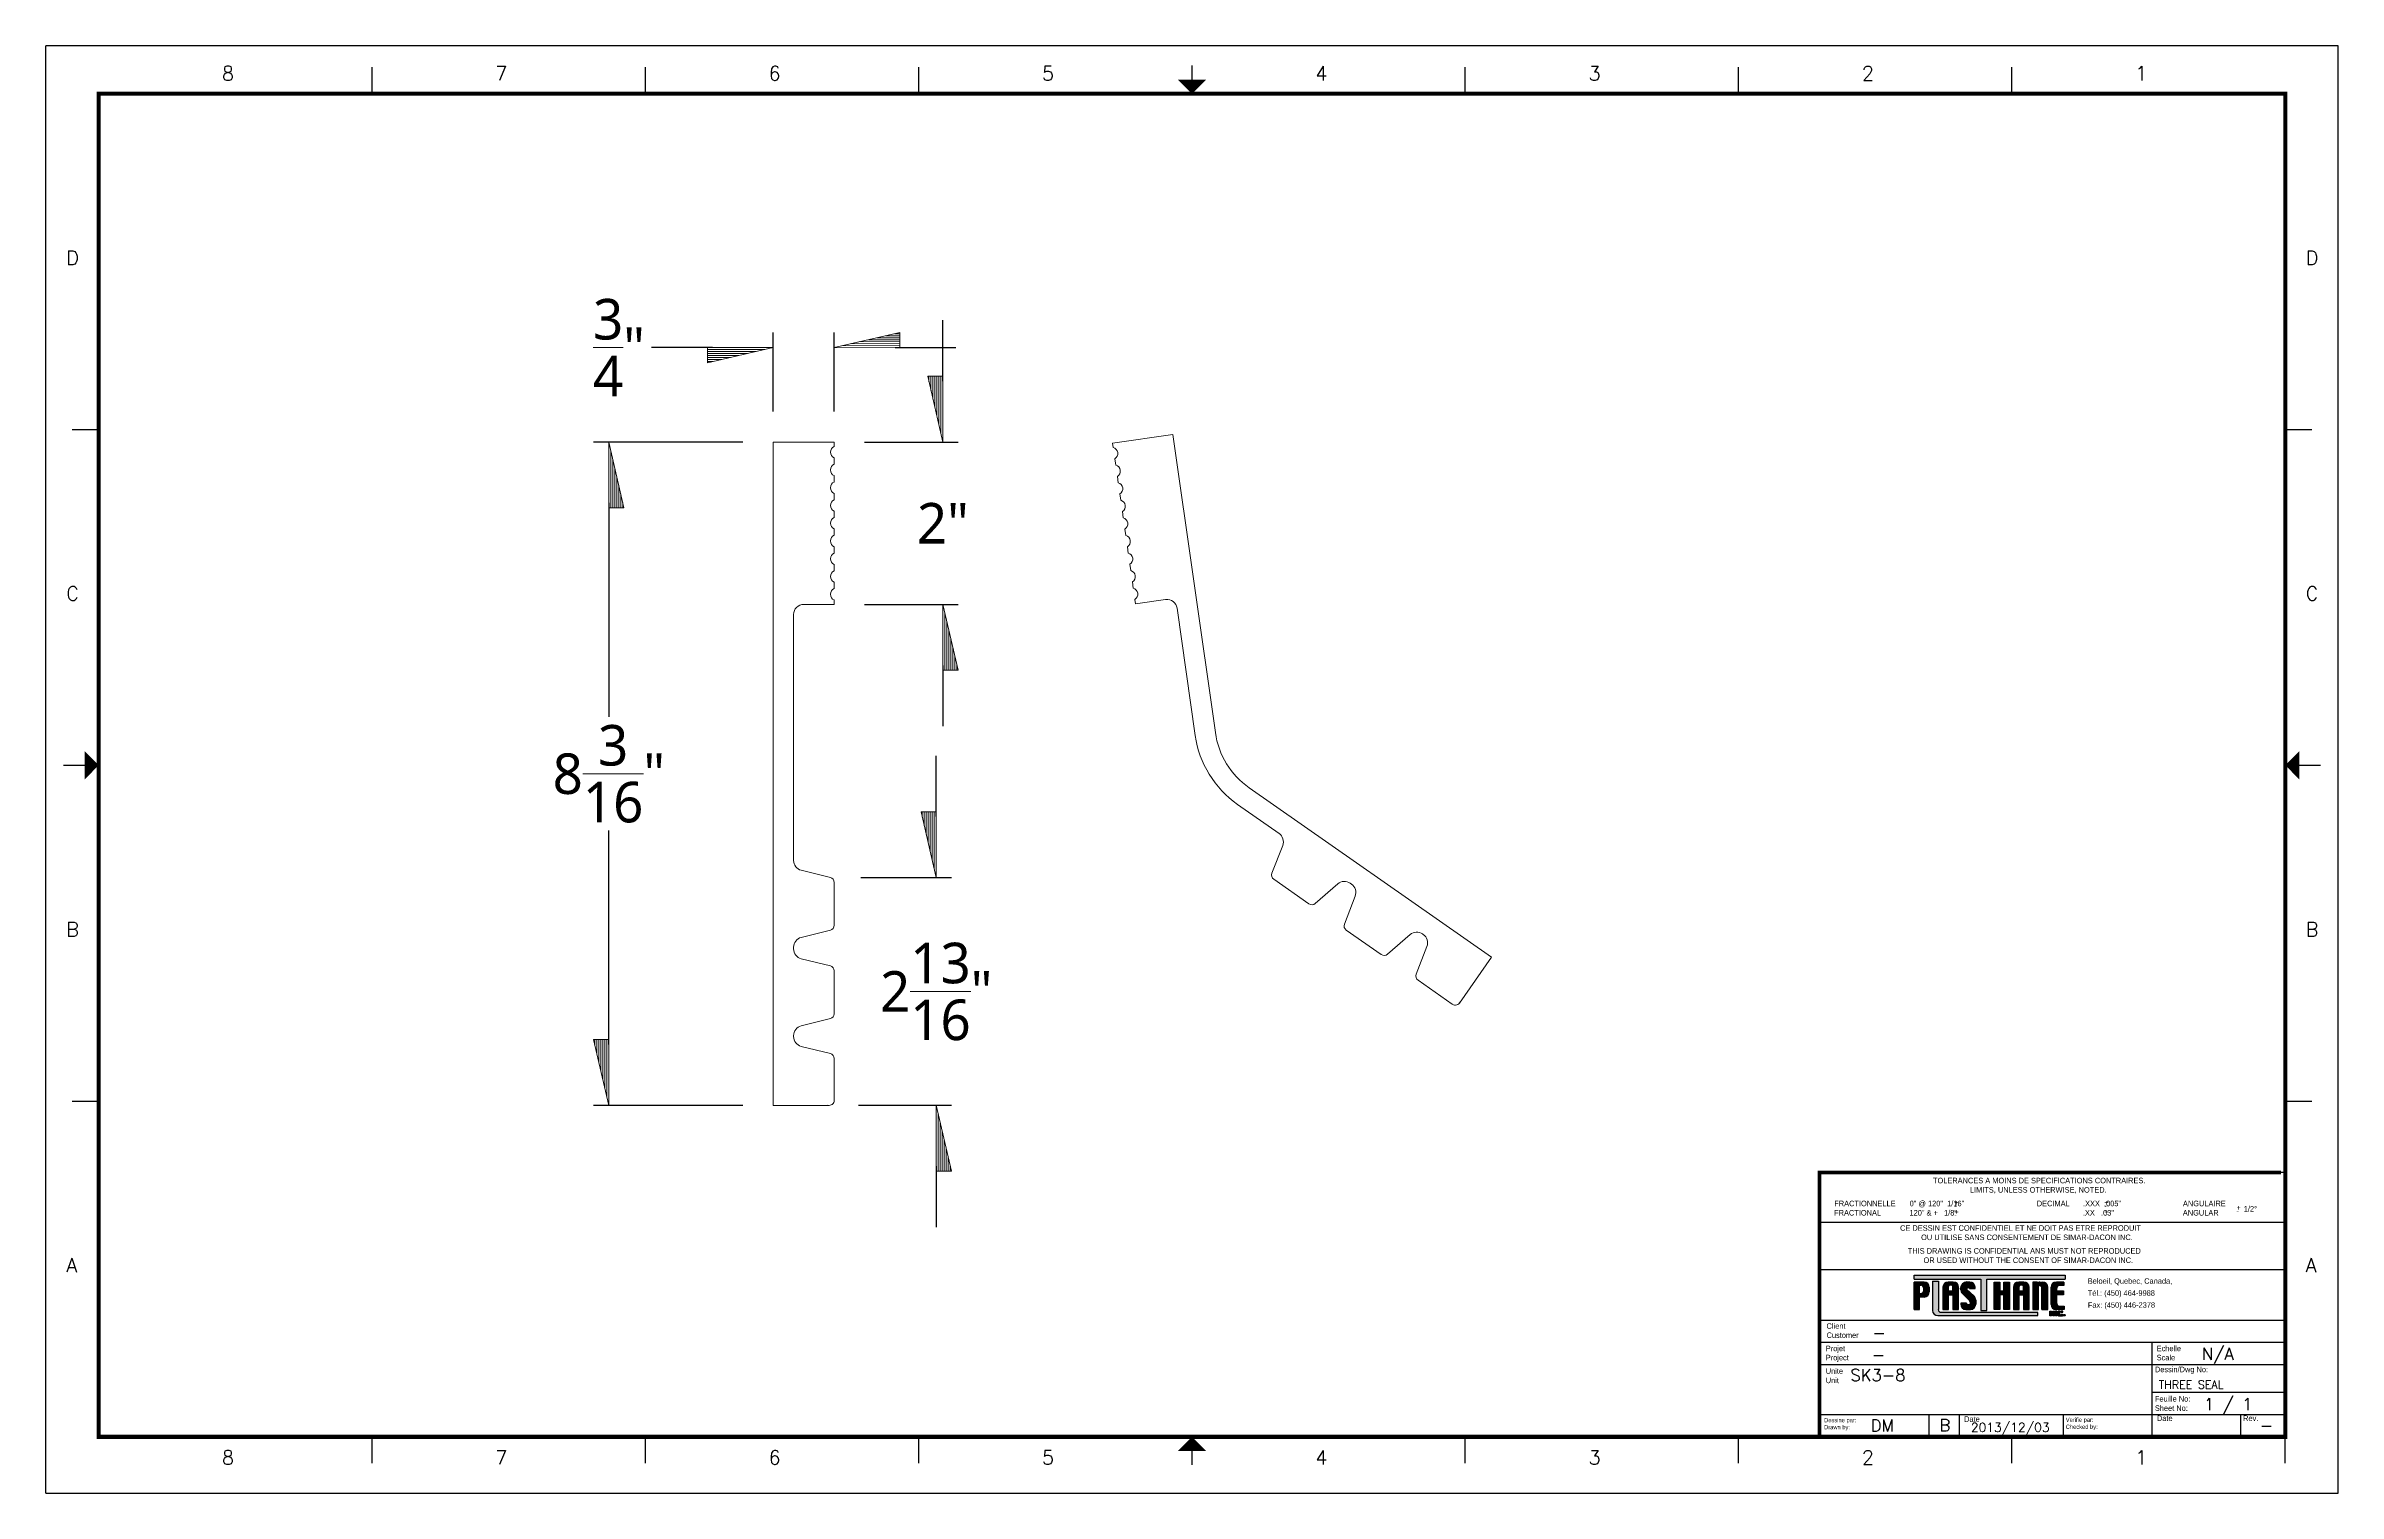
# Paper-space layout 'Layout1' of a CAD drawing. Extents: x 0 to 17, y 0 to 10.7.
# The model-space entities are those that its viewports show. They can reach past a viewport. Long polylines and large blocks are cut down to what shows.
import ezdxf

# ---------------------------------------------------------------- set-up
doc = ezdxf.new("R2010")
doc.units = 0
doc.header["$LTSCALE"] = 0.5
doc.header["$MEASUREMENT"] = 0
doc.layers.get('0').update_dxf_attribs({"linetype": 'CONTINUOUS'})
doc.layers.get('DEFPOINTS').update_dxf_attribs({"linetype": 'CONTINUOUS'})
doc.layers.add('AM_5', color=3, linetype='CONTINUOUS', lineweight=15)
doc.layers.add('CARTOUCHE', color=2, linetype='CONTINUOUS')
doc.layers.add('VUES', color=7, linetype='CONTINUOUS')
doc.layers.get('VUES').off()
doc.styles.add('CARTOUCHE', font='ROMANS.SHX', dxfattribs={"height": 0.1})
doc.styles.add('CARTOUCHE_2', font='ROMANS.SHX', dxfattribs={"height": 0.075})
doc.styles.add('pamphlet', font='segoeui.ttf', dxfattribs={"height": 0.5})
doc.styles.add('ROMANS', font='romans.shx')
doc.styles.add('STD1_1', font='stylu.ttf', dxfattribs={"height": 1})
doc.dimstyles.new('PAMPHLET$0', dxfattribs={"dimtxt": 0.5, "dimasz": 1.5, "dimexe": 0.1875, "dimexo": 0.375, "dimgap": 0.09375, "dimtad": 0, "dimtih": 1, "dimtoh": 1, "dimdec": 4, "dimzin": 0, "dimdsep": 46, "dimlunit": 4, "dimtxsty": 'pamphlet', "dimblk1": 'BFL', "dimblk2": 'BFL', "dimsah": 1, "dimcen": -0.09375, "dimadec": 0, "dimazin": 0, "dimtfac": 1, "dimtdec": 4, "dimtofl": 0, "dimtmove": 0, "dimatfit": 1, "dimldrblk": 'BFL', "dimfxl": 0, "dimtolj": 1, "dimtzin": 0, "dimarcsym": 0})

# ---------------------------------------------------------------- blocks, each defined once
blk = doc.blocks.new('CADRE_FORMAT_B')
at = {"layer": 'CARTOUCHE'}
for p, q in [((0, 0), (0, 10.735)), ((17, 10.735), (0, 10.735)), ((17, 0), (17, 10.735)), ((2.419, 10.38), (2.419, 10.576)), ((4.446, 10.38), (4.446, 10.576)), ((6.473, 10.38), (6.473, 10.576)), ((8.5, 10.38), (8.5, 10.576)), ((8.5, 10.38), (8.5, 10.576)), ((10.527, 10.38), (10.527, 10.576)), ((12.554, 10.38), (12.554, 10.576)), ((14.581, 10.38), (14.581, 10.576)), ((0.196, 7.889), (0.392, 7.889)), ((16.608, 7.889), (16.804, 7.889)), ((0.131, 5.399), (0.392, 5.399)), ((0.196, 5.399), (0.392, 5.399)), ((16.608, 5.399), (16.869, 5.399)), ((16.608, 5.399), (16.804, 5.399)), ((0.196, 2.908), (0.392, 2.908)), ((16.608, 2.908), (16.804, 2.908)), ((2.419, 0.222), (2.419, 0.418)), ((4.446, 0.222), (4.446, 0.418)), ((6.473, 0.222), (6.473, 0.418)), ((8.5, 0.222), (8.5, 0.418)), ((8.5, 0.222), (8.5, 0.418)), ((10.527, 0.222), (10.527, 0.418)), ((12.554, 0.222), (12.554, 0.418)), ((14.581, 0.222), (14.581, 0.418)), ((16.608, 0.222), (16.608, 0.418)), ((0, 0), (17, 0))]:
    blk.add_line(p, q, dxfattribs=at)
at = {"layer": 'CARTOUCHE', "const_width": 0.0105}
for points in [[(8.5, 10.589), (8.5, 10.484)], [(0.183, 5.399), (0.288, 5.399)], [(16.681, 5.43), (16.681, 5.43)], [(8.5, 0.209), (8.5, 0.313)]]:
    blk.add_lwpolyline(points, dxfattribs=at)
at = {"layer": 'CARTOUCHE', "const_width": 0.0312}
blk.add_lwpolyline([(16.608, 10.38), (0.392, 10.38), (0.392, 0.418), (16.608, 0.418)], close=True, dxfattribs=at)
at = {"layer": 'CARTOUCHE'}
for points in [[(8.395, 10.484), (8.605, 10.484), (8.5, 10.38)], [(0.288, 5.294), (0.288, 5.503), (0.392, 5.399)], [(16.712, 5.294), (16.712, 5.503), (16.608, 5.399)], [(8.395, 0.313), (8.605, 0.313), (8.5, 0.418)]]:
    blk.add_solid(points, dxfattribs=at)
at = {"layer": 'CARTOUCHE', "style": 'ROMANS'}
for s, p in [('8', (1.306, 10.478)), ('7', (3.333, 10.478)), ('6', (5.36, 10.478)), ('5', (7.387, 10.478)), ('4', (9.414, 10.478)), ('3', (11.441, 10.478)), ('2', (13.468, 10.478)), ('1', (15.495, 10.478)), ('D', (0.151, 9.11)), ('D', (16.759, 9.11)), ('C', (0.151, 6.62)), ('C', (16.759, 6.62)), ('B', (0.151, 4.129)), ('B', (16.759, 4.129)), ('A', (0.151, 1.639)), ('A', (16.759, 1.639)), ('8', (1.306, 0.212)), ('7', (3.333, 0.212)), ('6', (5.36, 0.212)), ('5', (7.387, 0.212)), ('4', (9.414, 0.212)), ('3', (11.441, 0.212)), ('2', (13.468, 0.212)), ('1', (15.495, 0.212))]:
    blk.add_text(s, height=0.105, dxfattribs=at).set_placement(p)
blk = doc.blocks.new('DESCRIPTIONDELACARTOUCHEFORMATB')
at = {"layer": 'CARTOUCHE'}
for tag, p, height, style in [('CLIENT', (-2.075, 0.195), 0.0891, 'CARTOUCHE'), ('PROJET', (-2.08, 0.03), 0.0891, 'CARTOUCHE'), ('ÉCHELLE', (0.368, 0.035), 0.0891, 'CARTOUCHE'), ('DESCRIPTION1', (-2.238, -0.122), 0.0891, 'CARTOUCHE'), ('DESCRIPTION2', (-2.238, -0.236), 0.0891, 'CARTOUCHE'), ('#DESSIN', (0.048, -0.178), 0.0891, 'CARTOUCHE'), ('DESCRIPTION3', (-2.237, -0.349), 0.0891, 'CARTOUCHE'), ('#FEUILLE', (0.384, -0.338), 0.0891, 'CARTOUCHE'), ('DESSINÉ', (-2.088, -0.496), 0.0891, 'CARTOUCHE'), ('FORMAT', (-1.578, -0.494), 0.0891, 'CARTOUCHE'), ('DATECONCEPTION', (-1.345, -0.498), 0.0668, 'CARTOUCHE_2'), ('VÉRIFIÉ_PAR', (-0.305, -0.493), 0.0891, 'CARTOUCHE'), ('DATEVÉRIFICATION', (0.193, -0.493), 0.0891, 'CARTOUCHE'), ('RÉVISION', (0.798, -0.493), 0.0891, 'CARTOUCHE')]:
    blk.add_attdef(tag, p, '', height=height, dxfattribs=dict(at, style=style))
blk = doc.blocks.new('BFL')
for p, q in [((0, 0), (-1.08, 0.001)), ((-1.08, 0.001), (-1.08, -0.249)), ((0, 0), (-1.08, -0.249)), ((-0.141, -0.033), (-1.08, -0.031)), ((-0.283, -0.065), (-1.08, -0.064)), ((-0.424, -0.098), (-1.08, -0.097)), ((-0.565, -0.13), (-1.08, -0.13)), ((-0.707, -0.163), (-1.08, -0.162)), ((-0.848, -0.195), (-1.08, -0.195)), ((-0.99, -0.228), (-1.08, -0.228))]:
    blk.add_line(p, q)
blk = doc.blocks.new('*D8')
at = {"layer": 'AM_5', "color": 0, "lineweight": -2, "ltscale": 0.75, "transparency": 16777216}
for p, q in [((104.466, 110.916), (102.628, 110.916)), ((102.816, 110.166), (102.816, 107.531)), ((102.816, 103.497), (102.816, 106.132)), ((104.466, 102.747), (102.628, 102.747))]:
    blk.add_line(p, q, dxfattribs=at)
at = {"layer": 'DEFPOINTS', "color": 0, "ltscale": 0.75, "transparency": 16777216}
for p in [(104.841, 110.916), (102.816, 102.747), (104.841, 102.747)]:
    blk.add_point(p, dxfattribs=at)
at = {"layer": 'AM_5', "color": 0, "lineweight": -2, "ltscale": 0.75, "transparency": 16777216, "xscale": 0.75, "yscale": 0.75, "zscale": 0.75}
for p, rotation in [((102.816, 110.916), 90), ((102.816, 102.747), 270)]:
    blk.add_blockref('BFL', p, dxfattribs=dict(at, rotation=rotation))
at = {"layer": 'AM_5', "color": 0, "ltscale": 0.75, "transparency": 16777216, "insert": (102.816, 106.832), "char_height": 0.5, "attachment_point": 5, "style": 'pamphlet'}
blk.add_mtext('\\A1;8{\\H1.000000x;\\S3/16;}"', dxfattribs=at)
blk = doc.blocks.new('*D9')
at = {"layer": 'AM_5', "color": 0, "lineweight": -2, "ltscale": 0.75, "transparency": 16777216}
for p, q in [((104.091, 112.079), (103.341, 112.079)), ((104.841, 111.291), (104.841, 112.266)), ((105.591, 111.291), (105.591, 112.266)), ((106.341, 112.079), (107.091, 112.079))]:
    blk.add_line(p, q, dxfattribs=at)
at = {"layer": 'DEFPOINTS', "color": 0, "ltscale": 0.75, "transparency": 16777216}
for p in [(104.841, 112.079), (104.841, 110.916), (105.591, 110.916)]:
    blk.add_point(p, dxfattribs=at)
at = {"layer": 'AM_5', "color": 0, "lineweight": -2, "ltscale": 0.75, "transparency": 16777216, "xscale": 0.75, "yscale": 0.75, "zscale": 0.75}
blk.add_blockref('BFL', (104.841, 112.079), dxfattribs=at)
at = {"layer": 'AM_5', "color": 0, "lineweight": -2, "ltscale": 0.75, "transparency": 16777216, "xscale": 0.75, "yscale": 0.75, "zscale": 0.75, "rotation": 180}
blk.add_blockref('BFL', (105.591, 112.079), dxfattribs=at)
at = {"layer": 'AM_5', "color": 0, "ltscale": 0.75, "transparency": 16777216, "insert": (102.941, 112.079), "char_height": 0.5, "attachment_point": 5, "style": 'pamphlet'}
blk.add_mtext('\\A1;{\\H1.000000x;\\S3/4;}"', dxfattribs=at)
blk = doc.blocks.new('*D10')
at = {"layer": 'AM_5', "color": 0, "lineweight": -2, "ltscale": 0.75, "transparency": 16777216}
for p, q in [((106.929, 111.666), (106.929, 112.416)), ((105.966, 110.916), (107.117, 110.916)), ((105.966, 108.916), (107.117, 108.916)), ((106.929, 108.166), (106.929, 107.416))]:
    blk.add_line(p, q, dxfattribs=at)
at = {"layer": 'DEFPOINTS', "color": 0, "ltscale": 0.75, "transparency": 16777216}
for p in [(105.591, 110.916), (106.929, 110.916), (105.591, 108.916)]:
    blk.add_point(p, dxfattribs=at)
at = {"layer": 'AM_5', "color": 0, "lineweight": -2, "ltscale": 0.75, "transparency": 16777216, "xscale": 0.75, "yscale": 0.75, "zscale": 0.75}
for p, rotation in [((106.929, 110.916), 270), ((106.929, 108.916), 90)]:
    blk.add_blockref('BFL', p, dxfattribs=dict(at, rotation=rotation))
at = {"layer": 'AM_5', "color": 0, "ltscale": 0.75, "transparency": 16777216, "insert": (106.929, 109.916), "char_height": 0.5, "attachment_point": 5, "style": 'pamphlet'}
blk.add_mtext('\\A1;2"', dxfattribs=at)
blk = doc.blocks.new('*D11')
at = {"layer": 'AM_5', "color": 0, "lineweight": -2, "ltscale": 0.75, "transparency": 16777216}
for p, q in [((106.847, 106.304), (106.847, 107.054)), ((105.919, 105.554), (107.034, 105.554)), ((105.889, 102.749), (107.034, 102.749)), ((106.847, 101.999), (106.847, 101.249))]:
    blk.add_line(p, q, dxfattribs=at)
at = {"layer": 'DEFPOINTS', "color": 0, "ltscale": 0.75, "transparency": 16777216}
for p in [(105.544, 105.554), (106.847, 105.554), (105.514, 102.749)]:
    blk.add_point(p, dxfattribs=at)
at = {"layer": 'AM_5', "color": 0, "lineweight": -2, "ltscale": 0.75, "transparency": 16777216, "xscale": 0.75, "yscale": 0.75, "zscale": 0.75}
for p, rotation in [((106.847, 105.554), 270), ((106.847, 102.749), 90)]:
    blk.add_blockref('BFL', p, dxfattribs=dict(at, rotation=rotation))
at = {"layer": 'AM_5', "color": 0, "ltscale": 0.75, "transparency": 16777216, "insert": (106.847, 104.151), "char_height": 0.5, "attachment_point": 5, "style": 'pamphlet'}
blk.add_mtext('\\A1;2{\\H1.000000x;\\S13/16;}"', dxfattribs=at)

msp = doc.modelspace()

# ---------------------------------------------------------------- linework, layer by layer
at = {"layer": 'AM_5', "color": 0, "ltscale": 0.75}
for p, q in [((109.76186, 111.00898), (109.01935, 110.90325)), ((110.28464, 107.3377), (109.76186, 111.00898)), ((104.8412, 102.74695), (104.8412, 110.91645)), ((104.8412, 110.91645), (105.5912, 110.91645)), ((105.5912, 110.91645), (105.5912, 110.86133)), ((105.5912, 110.72157), (105.5912, 110.64258)), ((109.01935, 110.90325), (109.02712, 110.84868)), ((109.04682, 110.71032), (109.05796, 110.63211)), ((105.5912, 110.50282), (105.5912, 110.42383)), ((109.07766, 110.49375), (109.0888, 110.41555)), ((105.5912, 110.28407), (105.5912, 110.20508)), ((109.1085, 110.27719), (109.11964, 110.19898)), ((105.5912, 110.06532), (105.5912, 109.98633)), ((105.5912, 109.84657), (105.5912, 109.76758)), ((109.13934, 110.06062), (109.15047, 109.98242)), ((109.17018, 109.84406), (109.18131, 109.76585)), ((105.5912, 109.62782), (105.5912, 109.54883)), ((109.20101, 109.62749), (109.21215, 109.54929)), ((105.5912, 109.40907), (105.5912, 109.33008)), ((109.23185, 109.41093), (109.24299, 109.33272)), ((105.5912, 109.19032), (105.5912, 109.11133)), ((105.5912, 108.97157), (105.5912, 108.91645)), ((109.26269, 109.19436), (109.27383, 109.11616)), ((109.29353, 108.9778), (109.3013, 108.92322)), ((109.3013, 108.92322), (109.67255, 108.97609)), ((105.0912, 108.79145), (105.0912, 105.76411)), ((105.5912, 108.91645), (105.2162, 108.91645)), ((109.81393, 108.86996), (110.03714, 107.30245)), ((110.55768, 106.45473), (111.06883, 106.09682)), ((113.68374, 104.57104), (110.70108, 106.65952)), ((111.11383, 105.94963), (110.98166, 105.60531)), ((105.18596, 105.64283), (105.54382, 105.5536)), ((105.5912, 105.49296), (105.5912, 104.96562)), ((111.00416, 105.53172), (111.43613, 105.22925)), ((111.51298, 105.23327), (111.79133, 105.47524)), ((112.00579, 105.32507), (111.87362, 104.98075)), ((111.94504, 105.4833), (111.96079, 105.47226)), ((105.54382, 104.90497), (105.18596, 104.81575)), ((111.89612, 104.90716), (112.32809, 104.60469)), ((112.40494, 104.60872), (112.68329, 104.85068)), ((112.837, 104.85874), (112.84492, 104.85319)), ((105.0912, 104.69446), (105.0912, 104.67523)), ((105.18596, 104.55394), (105.54382, 104.46472)), ((112.88992, 104.706), (112.75774, 104.36168)), ((113.2894, 104.00787), (113.68374, 104.57104)), ((105.5912, 104.40407), (105.5912, 103.87674)), ((112.78024, 104.28809), (113.20236, 103.99252)), ((105.0912, 103.60558), (105.0912, 103.59591)), ((105.54382, 103.81609), (105.18596, 103.72687)), ((105.18596, 103.47463), (105.54382, 103.3854)), ((105.5912, 103.32476), (105.5912, 102.80945)), ((105.5287, 102.74695), (104.8412, 102.74695))]:
    msp.add_line(p, q, dxfattribs=at)
for centre, radius, start, end in [((105.62086, 110.79145), 0.07591, 113.000752, 246.999248), ((109.00761, 110.77532), 0.07591, 301.105018, 75.103514), ((105.62086, 110.5727), 0.07591, 113.000752, 246.999248), ((105.62086, 110.35395), 0.07591, 113.000752, 246.999248), ((109.03844, 110.55875), 0.07591, 301.105018, 75.103514), ((109.06928, 110.34219), 0.07591, 301.105018, 75.103514), ((105.62086, 110.1352), 0.07591, 113.000752, 246.999248), ((109.10012, 110.12562), 0.07591, 301.105018, 75.103514), ((105.62086, 109.91645), 0.07591, 113.000752, 246.999248), ((109.13096, 109.90906), 0.07591, 301.105018, 75.103514), ((105.62086, 109.6977), 0.07591, 113.000752, 246.999248), ((105.62086, 109.47895), 0.07591, 113.000752, 246.999248), ((109.1618, 109.69249), 0.07591, 301.105018, 75.103514), ((109.19264, 109.47593), 0.07591, 301.105018, 75.103514), ((105.62086, 109.2602), 0.07591, 113.000752, 246.999248), ((109.22347, 109.25936), 0.07591, 301.105018, 75.103514), ((105.62086, 109.04145), 0.07591, 113.000752, 246.999248), ((109.25431, 109.04279), 0.07591, 301.105018, 75.103514), ((109.69018, 108.85234), 0.125, 8.104266, 98.104266), ((105.2162, 108.79145), 0.125, 90, 180), ((111.27465, 107.47867), 1.25, 188.104266, 235), ((111.27465, 107.47867), 1, 188.104266, 235), ((110.99713, 105.99443), 0.125, 339, 55), ((105.2162, 105.76411), 0.125, 180, 256), ((111.04001, 105.58291), 0.0625, 159, 235), ((105.5287, 105.49296), 0.0625, 0, 76), ((111.87334, 105.3809), 0.125, 55, 131), ((111.88909, 105.36987), 0.125, 339, 55), ((111.47198, 105.28044), 0.0625, 235, 311), ((105.2162, 104.69446), 0.125, 104, 180), ((105.5287, 104.96562), 0.0625, 284, 0), ((111.93197, 104.95836), 0.0625, 159, 235), ((112.7653, 104.75634), 0.125, 55, 131), ((112.77322, 104.7508), 0.125, 339, 55), ((105.2162, 104.67523), 0.125, 180, 256), ((105.5287, 104.40407), 0.0625, 0, 76), ((112.36394, 104.65589), 0.0625, 235, 311), ((112.81609, 104.33929), 0.0625, 159, 235), ((105.5287, 103.87674), 0.0625, 284, 0), ((113.23821, 104.04372), 0.0625, 235, 339), ((105.2162, 103.60558), 0.125, 104, 180), ((105.2162, 103.59591), 0.125, 180, 256), ((105.5287, 103.32476), 0.0625, 0, 76), ((105.5287, 102.80945), 0.0625, 256, 0)]:
    msp.add_arc(centre, radius, start, end, dxfattribs=at)

# ---------------------------------------------------------------- dimensions: what is measured, and where the dimension line sits
dim = msp.add_linear_dim(base=(104.8412, 112.07864), p1=(105.5912, 110.91645), p2=(104.8412, 110.91645), dimstyle='PAMPHLET$0', override={"dimasz": 0.75}, dxfattribs=at)
dim.commit()
dim.dimension.update_dxf_attribs({"geometry": '*D9', "text_midpoint": (102.94079, 112.07864)})
for base, p1, p2, picture, middle in [((106.92938, 110.91645), (105.5912, 108.91645), (105.5912, 110.91645), '*D10', (106.92938, 109.91645)), ((102.816, 102.74695), (104.8412, 110.91645), (104.8412, 102.74695), '*D8', (102.816, 106.8317)), ((106.84685, 105.5536), (105.51358, 102.74881), (105.54382, 105.5536), '*D11', (106.84685, 104.1512))]:
    dim = msp.add_linear_dim(base=base, p1=p1, p2=p2, angle=90, dimstyle='PAMPHLET$0', override={"dimasz": 0.75}, dxfattribs=at)
    dim.commit()
    dim.dimension.update_dxf_attribs({"geometry": picture, "text_midpoint": middle})

psp = doc.layouts.get("Layout1")

# ---------------------------------------------------------------- hatches: boundary and pattern name
for points in [[(13.856, 1.587), (14.351, 1.587), (14.351, 1.356), (14.395, 1.356), (14.395, 1.587), (14.975, 1.587), (14.975, 1.618), (13.856, 1.618)], [(14.491, 1.361), (14.491, 1.472), (14.521, 1.472), (14.521, 1.361), (14.563, 1.361), (14.563, 1.566), (14.521, 1.566), (14.521, 1.5), (14.491, 1.5), (14.491, 1.566), (14.449, 1.566), (14.449, 1.361)]]:
    psp.add_hatch(color=2).paths.add_polyline_path(points)
h = psp.add_hatch(color=2)
edge = h.paths.add_edge_path()
edge.add_arc((13.929, 1.527), 0.0391, 0, 90)
edge.add_line((13.929, 1.566), (13.856, 1.566))
edge.add_line((13.856, 1.566), (13.856, 1.362))
edge.add_line((13.856, 1.362), (13.895, 1.362))
edge.add_line((13.895, 1.362), (13.895, 1.455))
edge.add_line((13.895, 1.455), (13.929, 1.455))
edge.add_arc((13.929, 1.494), 0.0391, 270, 360)
edge.add_line((13.968, 1.494), (13.968, 1.527))
edge = h.paths.add_edge_path(flags=16)
edge.add_line((13.895, 1.48), (13.895, 1.542))
edge.add_line((13.895, 1.542), (13.905, 1.542))
edge.add_arc((13.905, 1.52), 0.0215, 0, 90, ccw=False)
edge.add_line((13.926, 1.52), (13.926, 1.502))
edge.add_arc((13.905, 1.502), 0.0215, -90, 0, ccw=False)
edge.add_line((13.905, 1.48), (13.895, 1.48))
h = psp.add_hatch(color=2)
edge = h.paths.add_edge_path()
edge.add_line((14.774, 1.341), (14.054, 1.341))
edge.add_arc((14.054, 1.361), 0.0195, 180, 270, ccw=False)
edge.add_line((14.035, 1.361), (14.035, 1.572))
edge.add_line((14.035, 1.572), (13.992, 1.572))
edge.add_line((13.992, 1.572), (13.992, 1.356))
edge.add_arc((14.031, 1.356), 0.0391, 180, 270)
edge.add_line((14.031, 1.317), (14.774, 1.317))
edge.add_line((14.774, 1.317), (14.774, 1.341))
h = psp.add_hatch(color=2)
edge = h.paths.add_edge_path()
edge.add_line((14.146, 1.566), (14.108, 1.566))
edge.add_arc((14.108, 1.527), 0.0391, 90, 180)
edge.add_line((14.068, 1.527), (14.068, 1.361))
edge.add_line((14.068, 1.361), (14.111, 1.361))
edge.add_line((14.111, 1.361), (14.111, 1.472))
edge.add_line((14.111, 1.472), (14.142, 1.472))
edge.add_line((14.142, 1.472), (14.142, 1.361))
edge.add_line((14.142, 1.361), (14.185, 1.361))
edge.add_line((14.185, 1.361), (14.185, 1.527))
edge.add_arc((14.146, 1.527), 0.0391, 0, 90)
edge = h.paths.add_edge_path(flags=16)
edge.add_line((14.111, 1.5), (14.111, 1.534))
edge.add_arc((14.119, 1.534), 0.00781, 90, 180, ccw=False)
edge.add_line((14.119, 1.542), (14.134, 1.542))
edge.add_arc((14.134, 1.534), 0.00781, 0, 90, ccw=False)
edge.add_line((14.142, 1.534), (14.142, 1.5))
edge.add_line((14.142, 1.5), (14.111, 1.5))
h = psp.add_hatch(color=2)
edge = h.paths.add_edge_path()
edge.add_line((14.266, 1.518), (14.308, 1.518))
edge.add_line((14.308, 1.518), (14.308, 1.527))
edge.add_arc((14.268, 1.527), 0.0391, 0, 90)
edge.add_line((14.268, 1.566), (14.247, 1.566))
edge.add_arc((14.247, 1.52), 0.0469, 90, 180)
edge.add_line((14.2, 1.52), (14.2, 1.514))
edge.add_arc((14.247, 1.514), 0.0469, 180, 224.6603)
edge.add_line((14.213, 1.481), (14.265, 1.429))
edge.add_arc((14.251, 1.416), 0.0195, 0, 44.6603, ccw=False)
edge.add_line((14.27, 1.416), (14.27, 1.403))
edge.add_arc((14.256, 1.403), 0.0139, -180, 0, ccw=False)
edge.add_line((14.243, 1.403), (14.243, 1.41))
edge.add_line((14.243, 1.41), (14.201, 1.41))
edge.add_line((14.201, 1.41), (14.201, 1.401))
edge.add_arc((14.24, 1.401), 0.0391, 180, 270)
edge.add_line((14.24, 1.362), (14.273, 1.362))
edge.add_arc((14.273, 1.401), 0.0391, 270, 360)
edge.add_line((14.312, 1.401), (14.312, 1.432))
edge.add_arc((14.273, 1.432), 0.0391, 0, 46.6435)
edge.add_line((14.3, 1.46), (14.244, 1.513))
edge.add_arc((14.253, 1.523), 0.0132, 0, 226.6435, ccw=False)
edge.add_line((14.266, 1.523), (14.266, 1.518))
h = psp.add_hatch(color=2)
edge = h.paths.add_edge_path()
edge.add_line((14.666, 1.472), (14.666, 1.361))
edge.add_line((14.666, 1.361), (14.708, 1.361))
edge.add_line((14.708, 1.361), (14.708, 1.527))
edge.add_arc((14.669, 1.527), 0.0391, 0, 90)
edge.add_line((14.669, 1.566), (14.631, 1.566))
edge.add_arc((14.631, 1.527), 0.0391, 90, 180)
edge.add_line((14.592, 1.527), (14.592, 1.361))
edge.add_line((14.592, 1.361), (14.634, 1.361))
edge.add_line((14.634, 1.361), (14.634, 1.472))
edge.add_line((14.634, 1.472), (14.666, 1.472))
edge = h.paths.add_edge_path(flags=16)
edge.add_arc((14.642, 1.534), 0.00781, 90, 180, ccw=False)
edge.add_line((14.642, 1.542), (14.658, 1.542))
edge.add_arc((14.658, 1.534), 0.00781, 0, 90, ccw=False)
edge.add_line((14.666, 1.534), (14.666, 1.5))
edge.add_line((14.666, 1.5), (14.634, 1.5))
edge.add_line((14.634, 1.5), (14.634, 1.534))
h = psp.add_hatch(color=2)
edge = h.paths.add_edge_path()
edge.add_arc((14.784, 1.52), 0.0195, 0, 90, ccw=False)
edge.add_line((14.803, 1.52), (14.803, 1.361))
edge.add_line((14.803, 1.361), (14.847, 1.361))
edge.add_line((14.847, 1.361), (14.847, 1.527))
edge.add_arc((14.808, 1.527), 0.0391, 0, 90)
edge.add_line((14.808, 1.566), (14.785, 1.566))
edge.add_arc((14.785, 1.559), 0.00781, 90, 180)
edge.add_line((14.777, 1.559), (14.777, 1.558))
edge.add_line((14.777, 1.558), (14.77, 1.558))
edge.add_line((14.77, 1.558), (14.77, 1.566))
edge.add_line((14.77, 1.566), (14.735, 1.566))
edge.add_line((14.735, 1.566), (14.735, 1.361))
edge.add_line((14.735, 1.361), (14.778, 1.361))
edge.add_line((14.778, 1.361), (14.778, 1.54))
edge.add_line((14.778, 1.54), (14.784, 1.54))
h = psp.add_hatch(color=2)
edge = h.paths.add_edge_path()
edge.add_line((14.962, 1.471), (14.962, 1.5))
edge.add_line((14.962, 1.5), (14.912, 1.5))
edge.add_line((14.912, 1.5), (14.912, 1.521))
edge.add_arc((14.932, 1.521), 0.0195, 90, 180, ccw=False)
edge.add_line((14.932, 1.541), (14.965, 1.541))
edge.add_line((14.965, 1.541), (14.965, 1.566))
edge.add_line((14.965, 1.566), (14.91, 1.566))
edge.add_arc((14.91, 1.527), 0.0391, 90, 180)
edge.add_line((14.87, 1.527), (14.87, 1.4))
edge.add_arc((14.91, 1.4), 0.0391, 180, 270)
edge.add_line((14.91, 1.361), (14.969, 1.361))
edge.add_line((14.969, 1.361), (14.969, 1.387))
edge.add_line((14.969, 1.387), (14.932, 1.387))
edge.add_arc((14.932, 1.406), 0.0195, 180, 270, ccw=False)
edge.add_line((14.912, 1.406), (14.912, 1.471))
edge.add_line((14.912, 1.471), (14.962, 1.471))
h = psp.add_hatch(color=2)
edge = h.paths.add_edge_path()
edge.add_line((14.873, 1.35), (14.863, 1.35))
edge.add_arc((14.863, 1.348), 0.00195, 90, 180)
edge.add_line((14.861, 1.348), (14.861, 1.318))
edge.add_arc((14.863, 1.318), 0.00195, 180, 270)
edge.add_line((14.863, 1.316), (14.873, 1.316))
edge.add_arc((14.873, 1.318), 0.00195, 270, 360)
edge.add_line((14.875, 1.318), (14.875, 1.348))
edge.add_arc((14.873, 1.348), 0.00195, 360, 450)
h = psp.add_hatch(color=2)
edge = h.paths.add_edge_path()
edge.add_line((14.899, 1.345), (14.901, 1.345))
edge.add_arc((14.901, 1.343), 0.00195, 0, 90, ccw=False)
edge.add_line((14.903, 1.343), (14.903, 1.318))
edge.add_arc((14.905, 1.318), 0.00195, 180, 270)
edge.add_line((14.905, 1.316), (14.915, 1.316))
edge.add_arc((14.915, 1.318), 0.00195, 270, 360)
edge.add_line((14.917, 1.318), (14.917, 1.348))
edge.add_arc((14.915, 1.348), 0.00195, 360, 450)
edge.add_line((14.915, 1.35), (14.885, 1.35))
edge.add_arc((14.885, 1.348), 0.00195, 90, 180)
edge.add_line((14.883, 1.348), (14.883, 1.318))
edge.add_arc((14.885, 1.318), 0.00195, 180, 270)
edge.add_line((14.885, 1.316), (14.895, 1.316))
edge.add_arc((14.895, 1.318), 0.00195, 270, 360)
edge.add_line((14.897, 1.318), (14.897, 1.343))
edge.add_arc((14.899, 1.343), 0.00195, 90, 180, ccw=False)
h = psp.add_hatch(color=2)
edge = h.paths.add_edge_path()
edge.add_line((14.925, 1.316), (14.956, 1.316))
edge.add_arc((14.956, 1.318), 0.00195, 270, 360)
edge.add_line((14.958, 1.318), (14.958, 1.322))
edge.add_arc((14.956, 1.322), 0.00195, 0, 90)
edge.add_line((14.956, 1.324), (14.945, 1.324))
edge.add_arc((14.945, 1.322), 0.00198, 90.3019, 172.9946)
edge.add_arc((14.941, 1.322), 0.00195, -90, 0, ccw=False)
edge.add_line((14.941, 1.32), (14.939, 1.32))
edge.add_arc((14.939, 1.322), 0.00195, 180, 270, ccw=False)
edge.add_line((14.937, 1.322), (14.937, 1.343))
edge.add_arc((14.939, 1.343), 0.00195, 90, 180, ccw=False)
edge.add_line((14.939, 1.345), (14.941, 1.345))
edge.add_arc((14.941, 1.343), 0.00195, 0, 90, ccw=False)
edge.add_arc((14.945, 1.344), 0.00198, 187.0054, 269.6981)
edge.add_line((14.945, 1.342), (14.956, 1.342))
edge.add_arc((14.956, 1.344), 0.00195, 270, 360)
edge.add_line((14.958, 1.344), (14.958, 1.348))
edge.add_arc((14.956, 1.348), 0.00195, 0, 90)
edge.add_line((14.956, 1.35), (14.925, 1.35))
edge.add_arc((14.925, 1.348), 0.00195, 90, 180)
edge.add_line((14.923, 1.348), (14.923, 1.318))
edge.add_arc((14.925, 1.318), 0.00195, 180, 270)
h = psp.add_hatch(color=2)
edge = h.paths.add_edge_path()
edge.add_line((14.975, 1.318), (14.975, 1.322))
edge.add_arc((14.973, 1.322), 0.00195, 360, 450)
edge.add_line((14.973, 1.324), (14.963, 1.324))
edge.add_arc((14.963, 1.322), 0.00195, 90, 180)
edge.add_line((14.961, 1.322), (14.961, 1.318))
edge.add_arc((14.963, 1.318), 0.00195, 180, 270)
edge.add_line((14.963, 1.316), (14.973, 1.316))
edge.add_arc((14.973, 1.318), 0.00195, 270, 360)

# ---------------------------------------------------------------- linework, layer by layer
at = {"color": 2}
for p, q in [((13.856, 1.618), (14.975, 1.618)), ((13.856, 1.587), (13.856, 1.618)), ((13.856, 1.587), (14.351, 1.587)), ((13.856, 1.362), (13.856, 1.566)), ((13.929, 1.566), (13.856, 1.566)), ((13.895, 1.48), (13.895, 1.542)), ((13.895, 1.542), (13.905, 1.542)), ((13.992, 1.572), (14.035, 1.572)), ((13.992, 1.572), (13.992, 1.356)), ((14.035, 1.572), (14.035, 1.361)), ((14.146, 1.566), (14.108, 1.566)), ((14.111, 1.5), (14.111, 1.534)), ((14.134, 1.542), (14.119, 1.542)), ((14.142, 1.5), (14.142, 1.534)), ((14.268, 1.566), (14.247, 1.566)), ((14.351, 1.587), (14.351, 1.356)), ((14.395, 1.587), (14.975, 1.587)), ((14.395, 1.356), (14.395, 1.587)), ((14.449, 1.566), (14.491, 1.566)), ((14.449, 1.361), (14.449, 1.566)), ((14.491, 1.566), (14.491, 1.5)), ((14.521, 1.5), (14.521, 1.566)), ((14.521, 1.566), (14.563, 1.566)), ((14.563, 1.566), (14.563, 1.361)), ((14.669, 1.566), (14.631, 1.566)), ((14.634, 1.5), (14.634, 1.534)), ((14.658, 1.542), (14.642, 1.542)), ((14.666, 1.5), (14.666, 1.534)), ((14.735, 1.566), (14.735, 1.361)), ((14.77, 1.566), (14.735, 1.566)), ((14.77, 1.566), (14.77, 1.558)), ((14.77, 1.558), (14.777, 1.558)), ((14.777, 1.558), (14.777, 1.559)), ((14.778, 1.361), (14.778, 1.54)), ((14.778, 1.54), (14.784, 1.54)), ((14.785, 1.566), (14.808, 1.566)), ((14.965, 1.566), (14.91, 1.566)), ((14.965, 1.541), (14.932, 1.541)), ((14.965, 1.566), (14.965, 1.541)), ((14.975, 1.618), (14.975, 1.587)), ((13.856, 1.362), (13.895, 1.362)), ((13.895, 1.48), (13.905, 1.48)), ((13.895, 1.362), (13.895, 1.455)), ((13.895, 1.455), (13.929, 1.455)), ((13.926, 1.52), (13.926, 1.502)), ((13.968, 1.527), (13.968, 1.494)), ((14.068, 1.527), (14.068, 1.361)), ((14.068, 1.361), (14.111, 1.361)), ((14.111, 1.5), (14.142, 1.5)), ((14.111, 1.361), (14.111, 1.472)), ((14.111, 1.472), (14.142, 1.472)), ((14.142, 1.472), (14.142, 1.361)), ((14.142, 1.361), (14.185, 1.361)), ((14.185, 1.361), (14.185, 1.527)), ((14.2, 1.514), (14.2, 1.52)), ((14.243, 1.41), (14.201, 1.41)), ((14.201, 1.41), (14.201, 1.401)), ((14.213, 1.481), (14.265, 1.429)), ((14.24, 1.362), (14.273, 1.362)), ((14.243, 1.41), (14.243, 1.403)), ((14.244, 1.513), (14.3, 1.46)), ((14.266, 1.518), (14.266, 1.523)), ((14.266, 1.518), (14.308, 1.518)), ((14.27, 1.416), (14.27, 1.403)), ((14.308, 1.518), (14.308, 1.527)), ((14.312, 1.432), (14.312, 1.401)), ((14.491, 1.361), (14.449, 1.361)), ((14.491, 1.5), (14.521, 1.5)), ((14.521, 1.472), (14.491, 1.472)), ((14.491, 1.472), (14.491, 1.361)), ((14.521, 1.361), (14.521, 1.472)), ((14.563, 1.361), (14.521, 1.361)), ((14.592, 1.527), (14.592, 1.361)), ((14.592, 1.361), (14.634, 1.361)), ((14.634, 1.5), (14.666, 1.5)), ((14.634, 1.361), (14.634, 1.472)), ((14.634, 1.472), (14.666, 1.472)), ((14.666, 1.472), (14.666, 1.361)), ((14.666, 1.361), (14.708, 1.361)), ((14.708, 1.361), (14.708, 1.527)), ((14.735, 1.361), (14.778, 1.361)), ((14.803, 1.361), (14.803, 1.52)), ((14.803, 1.361), (14.847, 1.361)), ((14.847, 1.361), (14.847, 1.527)), ((14.87, 1.527), (14.87, 1.4)), ((14.969, 1.361), (14.91, 1.361)), ((14.912, 1.521), (14.912, 1.5)), ((14.912, 1.5), (14.962, 1.5)), ((14.962, 1.471), (14.912, 1.471)), ((14.912, 1.471), (14.912, 1.406)), ((14.932, 1.387), (14.969, 1.387)), ((14.962, 1.5), (14.962, 1.471)), ((14.969, 1.387), (14.969, 1.361)), ((14.031, 1.317), (14.774, 1.317)), ((14.774, 1.341), (14.054, 1.341)), ((14.351, 1.356), (14.395, 1.356)), ((14.774, 1.317), (14.774, 1.341)), ((14.885, 1.35), (14.915, 1.35)), ((14.917, 1.348), (14.917, 1.345)), ((14.923, 1.318), (14.923, 1.348)), ((14.923, 1.348), (14.923, 1.318)), ((14.925, 1.35), (14.943, 1.35)), ((14.935, 1.35), (14.925, 1.35)), ((14.935, 1.316), (14.925, 1.316)), ((14.925, 1.316), (14.943, 1.316)), ((14.937, 1.322), (14.937, 1.343)), ((14.941, 1.345), (14.939, 1.345)), ((14.941, 1.32), (14.939, 1.32)), ((14.943, 1.35), (14.956, 1.35)), ((14.943, 1.316), (14.956, 1.316)), ((14.956, 1.35), (14.945, 1.35)), ((14.956, 1.342), (14.945, 1.342)), ((14.945, 1.342), (14.956, 1.342)), ((14.956, 1.324), (14.945, 1.324)), ((14.945, 1.324), (14.956, 1.324)), ((14.956, 1.316), (14.945, 1.316)), ((14.958, 1.344), (14.958, 1.348)), ((14.958, 1.322), (14.958, 1.318))]:
    psp.add_line(p, q, dxfattribs=at)
for points in [[(14.863, 1.35), (14.873, 1.35, -0.414214), (14.875, 1.348), (14.875, 1.318, -0.414214), (14.873, 1.316), (14.863, 1.316, -0.414214), (14.861, 1.318), (14.861, 1.348, -0.414214)], [(14.963, 1.324), (14.973, 1.324, -0.414214), (14.975, 1.322), (14.975, 1.318, -0.414214), (14.973, 1.316), (14.963, 1.316, -0.414214), (14.961, 1.318), (14.961, 1.322, -0.414214)]]:
    psp.add_lwpolyline(points, format="xyb", close=True, dxfattribs=at)
psp.add_lwpolyline([(14.903, 1.35), (14.915, 1.35, -0.414214), (14.917, 1.348), (14.917, 1.318, -0.414214), (14.915, 1.316), (14.905, 1.316, -0.414214), (14.903, 1.318), (14.903, 1.343, 0.414214), (14.901, 1.345), (14.899, 1.345, 0.414214), (14.897, 1.343), (14.897, 1.318, -0.414214), (14.895, 1.316), (14.885, 1.316, -0.414214), (14.883, 1.318), (14.883, 1.348, -0.414214), (14.885, 1.35), (14.897, 1.35)], format="xyb", dxfattribs=at)
for centre, radius, start, end in [((13.905, 1.52), 0.0215, 0, 90), ((13.929, 1.527), 0.0391, 0, 90), ((14.108, 1.527), 0.0391, 90, 180), ((14.119, 1.534), 0.00781, 90, 180), ((14.134, 1.534), 0.00781, 0, 90), ((14.146, 1.527), 0.0391, 0, 90), ((14.247, 1.52), 0.0469, 90, 180), ((14.253, 1.523), 0.0132, 0, 226.6435), ((14.268, 1.527), 0.0391, 0, 90), ((14.631, 1.527), 0.0391, 90, 180), ((14.642, 1.534), 0.00781, 90, 180), ((14.658, 1.534), 0.00781, 0, 90), ((14.669, 1.527), 0.0391, 0, 90), ((14.785, 1.559), 0.00781, 90, 180), ((14.784, 1.52), 0.0195, 0, 90), ((14.808, 1.527), 0.0391, 0, 90), ((14.91, 1.527), 0.0391, 90, 180), ((14.932, 1.521), 0.0195, 90, 180), ((13.905, 1.502), 0.0215, 270, 0), ((13.929, 1.494), 0.0391, 270, 0), ((14.054, 1.361), 0.0195, 180, 270), ((14.247, 1.514), 0.0469, 180, 224.6603), ((14.24, 1.401), 0.0391, 180, 270), ((14.256, 1.403), 0.0139, 180, 0), ((14.251, 1.416), 0.0195, 0, 44.6603), ((14.273, 1.401), 0.0391, 270, 0), ((14.273, 1.432), 0.0391, 0, 46.6435), ((14.91, 1.4), 0.0391, 180, 270), ((14.932, 1.406), 0.0195, 180, 270), ((14.031, 1.356), 0.0391, 180, 270), ((14.925, 1.348), 0.00195, 90, 180), ((14.925, 1.348), 0.00195, 90, 180), ((14.925, 1.318), 0.00195, 180, 270), ((14.925, 1.318), 0.00195, 180, 270), ((14.939, 1.343), 0.00195, 90, 180), ((14.939, 1.322), 0.00195, 180, 270), ((14.941, 1.343), 0.00195, 0, 90), ((14.941, 1.322), 0.00195, 270, 0), ((14.945, 1.344), 0.00198, 187.0054, 269.6981), ((14.945, 1.322), 0.00198, 90.3019, 172.9946), ((14.956, 1.348), 0.00195, 0, 90), ((14.956, 1.348), 0.00195, 0, 90), ((14.956, 1.344), 0.00195, 270, 0), ((14.956, 1.344), 0.00195, 270, 0), ((14.956, 1.322), 0.00195, 0, 90), ((14.956, 1.322), 0.00195, 0, 90), ((14.956, 1.318), 0.00195, 270, 0), ((14.956, 1.318), 0.00195, 270, 0)]:
    psp.add_arc(centre, radius, start, end, dxfattribs=at)
at = {"layer": 'CARTOUCHE'}
for p, q in [((16.608, 2.379), (13.154, 2.379)), ((16.577, 2.379), (13.154, 2.379)), ((16.608, 2.008), (13.154, 2.008)), ((16.608, 1.656), (13.154, 1.656)), ((16.608, 1.281), (13.154, 1.281)), ((16.608, 1.117), (13.154, 1.117)), ((15.621, 0.582), (15.621, 1.117)), ((16.608, 0.952), (13.154, 0.952)), ((16.608, 0.747), (15.621, 0.747)), ((16.608, 0.582), (13.154, 0.582)), ((13.968, 0.418), (13.968, 0.582)), ((14.191, 0.418), (14.191, 0.582)), ((14.963, 0.418), (14.963, 0.582)), ((15.621, 0.418), (15.621, 0.582)), ((16.279, 0.418), (16.279, 0.582))]:
    psp.add_line(p, q, dxfattribs=at)
at = {"layer": 'CARTOUCHE', "const_width": 0.0266}
psp.add_lwpolyline([(13.154, 0.418), (13.154, 2.379), (16.577, 2.379)], dxfattribs=at)

# ---------------------------------------------------------------- block references
psp.add_blockref('CADRE_FORMAT_B', (0, 0))
ref = psp.add_blockref('DESCRIPTIONDELACARTOUCHEFORMATB', (15.621, 0.952))
ref.add_attrib('CLIENT', '-', (13.546, 1.147), dxfattribs={"layer": 'CARTOUCHE', "height": 0.0891, "style": 'CARTOUCHE'})
ref.add_attrib('PROJET', '-', (13.541, 0.983), dxfattribs={"layer": 'CARTOUCHE', "height": 0.0891, "style": 'CARTOUCHE'})
ref.add_attrib('DESCRIPTION1', 'SK3-8', (13.383, 0.831), dxfattribs={"layer": 'CARTOUCHE', "height": 0.0891, "style": 'ROMANS'})
ref.add_attrib('DESSINÉ', 'DM', (13.533, 0.457), dxfattribs={"layer": 'CARTOUCHE', "height": 0.0891, "style": 'CARTOUCHE'})
ref.add_attrib('FORMAT', 'B', (14.043, 0.459), dxfattribs={"layer": 'CARTOUCHE', "height": 0.0891, "style": 'CARTOUCHE'})
ref.add_attrib('DATECONCEPTION', '2013/12/03', (14.276, 0.454), dxfattribs={"layer": 'CARTOUCHE', "height": 0.0668, "style": 'CARTOUCHE_2'})
ref.add_attrib('ÉCHELLE', 'N/A', (15.989, 0.988), dxfattribs={"layer": 'CARTOUCHE', "height": 0.0891, "style": 'CARTOUCHE'})
ref.add_attrib('#DESSIN', 'THREE SEAL', (15.669, 0.775), dxfattribs={"layer": 'CARTOUCHE', "height": 0.06, "style": 'CARTOUCHE'})
ref.add_attrib('#FEUILLE', '1 / 1', (16.005, 0.615), dxfattribs={"layer": 'CARTOUCHE', "height": 0.0891, "style": 'CARTOUCHE'})
ref.add_attrib('RÉVISION', '-', (16.419, 0.459), dxfattribs={"layer": 'CARTOUCHE', "height": 0.0891, "style": 'CARTOUCHE'})

# ---------------------------------------------------------------- texts
at = {"layer": 'CARTOUCHE'}
for s, height, p in [('TOLERANCES A MOINS DE SPECIFICATIONS CONTRAIRES.', 0.04111, (13.995, 2.298)), ('LIMITS, UNLESS OTHERWISE, NOTED.', 0.04111, (14.269, 2.229)), ('FRACTIONAL', 0.0411, (13.262, 2.059)), ('FRACTIONNELLE', 0.04111, (13.263, 2.128)), ('0" @ 120"  1/16"', 0.04111, (13.822, 2.128)), ('120" & +   1/8"', 0.04111, (13.821, 2.059)), ('DECIMAL', 0.0411, (14.765, 2.128)), ('.XX   .03"', 0.0411, (15.107, 2.059)), ('.XXX  .005"', 0.04111, (15.108, 2.128)), ('ANGULAR', 0.0411, (15.848, 2.059)), ('ANGULAIRE', 0.0411, (15.849, 2.128)), ('1/2%%d', 0.0411, (16.3, 2.088)), ('CE DESSIN EST CONFIDENTIEL ET NE DOIT PAS ETRE REPRODUIT', 0.04111, (13.751, 1.946)), ('OU UTILISE SANS CONSENTEMENT DE SIMAR-DACON INC.', 0.04111, (13.907, 1.877)), ('THIS DRAWING IS CONFIDENTIAL ANS MUST NOT REPRODUCED', 0.04111, (13.808, 1.776)), ('OR USED WITHOUT THE CONSENT OF SIMAR-DACON INC.', 0.04111, (13.925, 1.707)), ('Beloeil, Quebec, Canada,', 0.04111, (15.143, 1.553)), ('Tél.: (450) 464-9988', 0.04111, (15.143, 1.464)), ('Fax: (450) 446-2378', 0.04111, (15.144, 1.375)), ('Client', 0.0411, (13.206, 1.219)), ('Customer', 0.0411, (13.206, 1.151)), ('Projet', 0.0411, (13.2, 1.053)), ('Project', 0.0411, (13.2, 0.985)), ('Scale', 0.0411, (15.654, 0.985)), ('Echelle', 0.0411, (15.654, 1.053)), ('Unite', 0.0411, (13.2, 0.885)), ('Unit', 0.0411, (13.2, 0.816)), ('Dessin/Dwg No:', 0.04111, (15.641, 0.897)), ('Feuille No:', 0.04111, (15.641, 0.679)), ('Dessine par:', 0.03084, (13.188, 0.526)), ('Date', 0.0411, (14.226, 0.529)), ('Verifie par:', 0.03084, (14.98, 0.529)), ('Sheet No:', 0.0411, (15.641, 0.61)), ('Date', 0.0411, (15.656, 0.535)), ('Rev.', 0.0411, (16.295, 0.535)), ('Drawn by:', 0.0308, (13.188, 0.474)), ('Checked by:', 0.03084, (14.98, 0.477))]:
    psp.add_text(s, height=height, dxfattribs=at).set_placement(p)
at = {"layer": 'CARTOUCHE', "style": 'STD1_1'}
for s, p in [('+', (14.153, 2.135)), ('-', (14.153, 2.112)), ('+', (14.153, 2.067)), ('-', (14.153, 2.044)), ('+', (15.266, 2.135)), ('-', (15.266, 2.112)), ('+', (15.266, 2.067)), ('-', (15.266, 2.044)), ('+', (16.246, 2.097)), ('-', (16.246, 2.074))]:
    psp.add_text(s, height=0.0394, dxfattribs=at).set_placement(p)

# ---------------------------------------------------------------- viewports
at = {"layer": 'VUES'}
psp.add_viewport(center=(6.957, 5.399), size=(13.129, 9.96175), view_center_point=(107.4351, 106.93635), view_height=16.5395535, dxfattribs=at)

doc.saveas('drawing.dxf')
